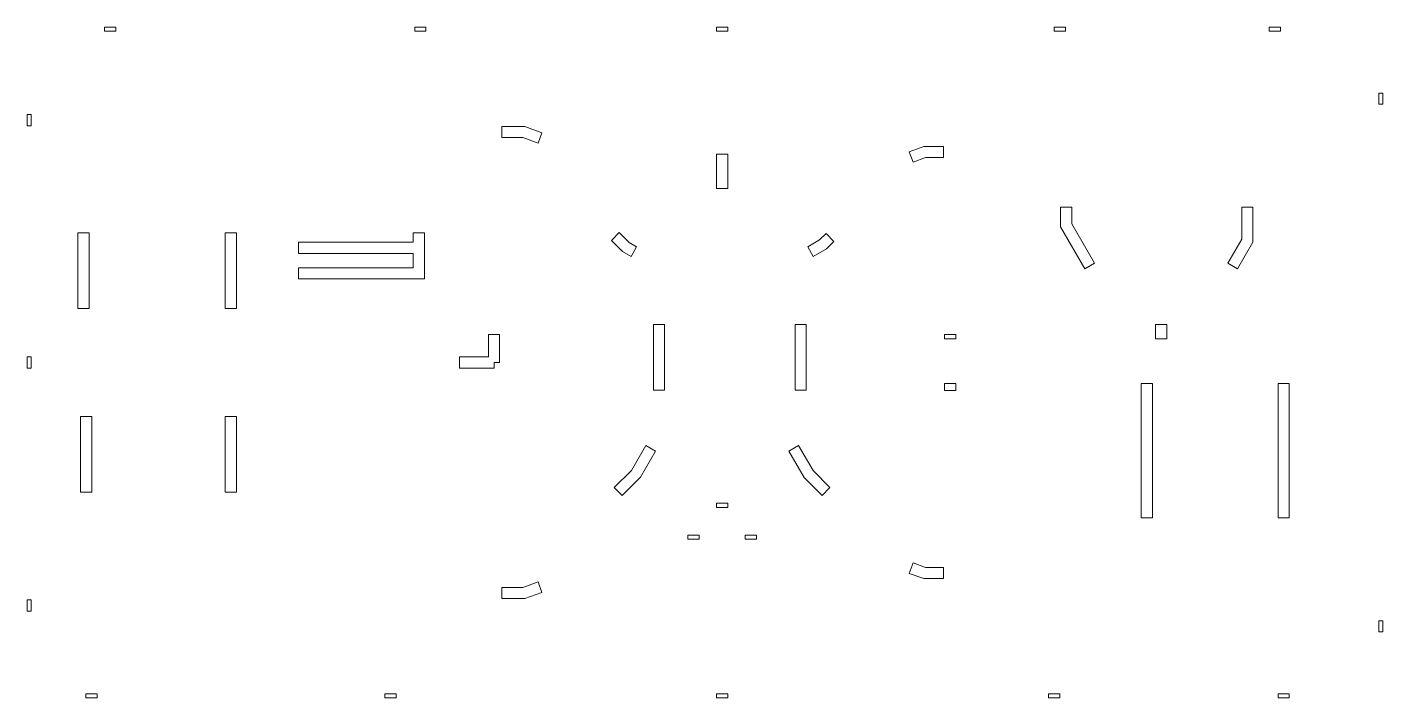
# Paper-space layout 'bridges' of a CAD drawing. Header units: millimetres. Extents: x 10 to 2424, y 11 to 1205.
import ezdxf

# ---------------------------------------------------------------- set-up
doc = ezdxf.new("R2010")
doc.units = ezdxf.units.MM

psp = doc.layouts.new('bridges')

# ---------------------------------------------------------------- linework, layer by layer
at = {"color": 7, "linetype": 'Continuous', "lineweight": 15}
for p, q in [((147.7, 1205.3), (167.7, 1205.3)), ((147.7, 1198), (147.7, 1205.3)), ((167.7, 1198), (147.7, 1198)), ((167.7, 1198), (167.7, 1205.3)), ((699.9, 1198), (699.9, 1205.3)), ((699.9, 1205.3), (719.9, 1205.3)), ((719.9, 1198), (699.9, 1198)), ((719.9, 1198), (719.9, 1205.3)), ((1237.2, 1198), (1237.2, 1205.3)), ((1237.2, 1205.3), (1257.2, 1205.3)), ((1257.2, 1198), (1237.2, 1198)), ((1257.2, 1198), (1257.2, 1205.3)), ((1838.7, 1198), (1838.7, 1205.3)), ((1838.7, 1205.3), (1858.7, 1205.3)), ((1858.7, 1198), (1838.7, 1198)), ((1858.7, 1198), (1858.7, 1205.3)), ((2221.3, 1198), (2221.3, 1205.3)), ((2221.3, 1205.3), (2241.3, 1205.3)), ((2241.3, 1198), (2221.3, 1198)), ((2241.3, 1198), (2241.3, 1205.3)), ((2416.4, 1068), (2416.4, 1088)), ((2416.4, 1088), (2423.7, 1088)), ((2423.7, 1088), (2423.7, 1068)), ((2416.4, 1068), (2423.7, 1068)), ((9.7, 1029.8), (9.7, 1049.8)), ((17.1, 1049.8), (9.7, 1049.8)), ((17.1, 1049.8), (17.1, 1029.8)), ((17.1, 1029.8), (9.7, 1029.8)), ((855.2, 1008.6), (855.2, 1028.6)), ((855.2, 1028.6), (895.8, 1028.6)), ((895.8, 1028.6), (926.4, 1017.4)), ((926.4, 1017.4), (919.5, 998.6)), ((855.2, 1008.6), (892.3, 1008.6)), ((892.3, 1008.6), (919.5, 998.6)), ((1606.1, 993), (1580.4, 983.6)), ((1641.3, 993), (1606.1, 993)), ((1641.3, 993), (1641.3, 973)), ((1237.2, 918.3), (1237.2, 979)), ((1237.2, 979), (1257.2, 979)), ((1257.2, 918.3), (1257.2, 979)), ((1587.2, 964.8), (1580.4, 983.6)), ((1609.6, 973), (1587.2, 964.8)), ((1641.3, 973), (1609.6, 973)), ((1257.2, 918.3), (1237.2, 918.3)), ((1849.6, 849.6), (1849.6, 885)), ((1849.6, 885), (1869.6, 885)), ((1869.6, 855), (1869.6, 885)), ((2172.4, 827.9), (2172.4, 885)), ((2172.4, 885), (2192.4, 885)), ((2192.4, 822.6), (2192.4, 885)), ((1892.8, 774.9), (1849.6, 849.6)), ((1910.1, 784.9), (1869.6, 855)), ((100.1, 839.2), (120.1, 839.2)), ((100.1, 839.2), (100.1, 704.7)), ((120.1, 839.2), (120.1, 704.7)), ((362.4, 839.2), (382.4, 839.2)), ((362.4, 839.2), (362.4, 704.7)), ((382.4, 839.2), (382.4, 704.7)), ((493.1, 802.5), (493.1, 822.5)), ((493.1, 822.5), (697.1, 822.5)), ((697.1, 822.5), (697.1, 839.2)), ((697.1, 839.2), (717.1, 839.2)), ((717.1, 757), (717.1, 839.2)), ((1050, 825.7), (1064.1, 839.8)), ((1069.8, 805.9), (1050, 825.7)), ((1082, 821.9), (1064.1, 839.8)), ((1095, 814.4), (1082, 821.9)), ((1399.6, 814.2), (1420.7, 826.4)), ((1420.7, 826.4), (1432.3, 838)), ((1432.3, 838), (1446.4, 823.8)), ((1432.9, 810.4), (1446.4, 823.8)), ((2147.5, 784.9), (2172.4, 827.9)), ((2164.9, 774.9), (2192.4, 822.6)), ((493.1, 802.5), (697.1, 802.5)), ((697.1, 777), (697.1, 802.5)), ((1085, 797.1), (1069.8, 805.9)), ((1095, 814.4), (1085, 797.1)), ((1409.6, 796.9), (1399.6, 814.2)), ((1409.6, 796.9), (1432.9, 810.4)), ((493.1, 757), (493.1, 777)), ((493.1, 777), (697.1, 777)), ((1910.1, 784.9), (1892.8, 774.9)), ((2164.9, 774.9), (2147.5, 784.9)), ((493.1, 757), (717.1, 757)), ((120.1, 704.7), (100.1, 704.7)), ((382.4, 704.7), (362.4, 704.7)), ((1124.8, 559.1), (1124.8, 676.2)), ((1124.8, 676.2), (1144.8, 676.2)), ((1144.8, 559.1), (1144.8, 676.2)), ((1377.1, 559.1), (1377.1, 676.2)), ((1377.1, 676.2), (1397.1, 676.2)), ((1397.1, 559.1), (1397.1, 676.2)), ((2018.8, 676.2), (2038.8, 676.2)), ((2018.8, 676.2), (2018.8, 650.6)), ((2038.8, 676.2), (2038.8, 650.6)), ((831.1, 618.3), (831.1, 658)), ((831.1, 658), (851.1, 658)), ((851.1, 608.3), (851.1, 658)), ((1643.4, 658), (1663.4, 658)), ((1643.4, 658), (1643.4, 650.6)), ((1663.4, 658), (1663.4, 650.6)), ((1663.4, 650.6), (1643.4, 650.6)), ((2038.8, 650.6), (2018.8, 650.6)), ((9.7, 598.3), (9.7, 618.3)), ((17.1, 618.3), (9.7, 618.3)), ((17.1, 618.3), (17.1, 598.3)), ((779.8, 598.3), (779.8, 618.3)), ((779.8, 618.3), (831.1, 618.3)), ((851.1, 608.3), (841.1, 608.3)), ((841.1, 608.3), (841.1, 598.3)), ((17.1, 598.3), (9.7, 598.3)), ((779.8, 598.3), (841.1, 598.3)), ((1144.8, 559.1), (1124.8, 559.1)), ((1397.1, 559.1), (1377.1, 559.1)), ((1643.4, 571), (1663.4, 571)), ((1643.4, 571), (1643.4, 558.7)), ((1663.4, 558.7), (1643.4, 558.7)), ((1663.4, 571), (1663.4, 558.7)), ((1993.4, 331.7), (1993.4, 571)), ((1993.4, 571), (2013.4, 571)), ((2013.4, 331.7), (2013.4, 571)), ((2237.1, 331.7), (2237.1, 571)), ((2237.1, 571), (2257.1, 571)), ((2257.1, 331.7), (2257.1, 571)), ((104.8, 512), (124.8, 512)), ((104.8, 512), (104.8, 377.5)), ((124.8, 512), (124.8, 377.5)), ((362.4, 512), (382.4, 512)), ((362.4, 512), (362.4, 377.5)), ((382.4, 512), (382.4, 377.5)), ((1111.2, 460.4), (1085.7, 416.3)), ((1111.2, 460.4), (1128.5, 450.4)), ((1366, 450.4), (1383.3, 460.4)), ((1383.3, 460.4), (1409.1, 415.8)), ((1128.5, 450.4), (1101.7, 404)), ((1366, 450.4), (1393.1, 403.5)), ((1085.7, 416.3), (1055.2, 385.7)), ((1409.1, 415.8), (1439.2, 385.6)), ((1101.7, 404), (1069.3, 371.6)), ((1393.1, 403.5), (1425.1, 371.5)), ((124.8, 377.5), (104.8, 377.5)), ((382.4, 377.5), (362.4, 377.5)), ((1069.3, 371.6), (1055.2, 385.7)), ((1439.2, 385.6), (1425.1, 371.5)), ((1237.2, 350.3), (1237.2, 357.7)), ((1237.2, 357.7), (1257.2, 357.7)), ((1257.2, 350.3), (1237.2, 350.3)), ((1257.2, 350.3), (1257.2, 357.7)), ((2013.4, 331.7), (1993.4, 331.7)), ((2257.1, 331.7), (2237.1, 331.7)), ((1186.1, 301), (1206.1, 301)), ((1186.1, 301), (1186.1, 293.7)), ((1206.1, 293.7), (1186.1, 293.7)), ((1206.1, 301), (1206.1, 293.7)), ((1288.4, 301), (1308.4, 301)), ((1288.4, 301), (1288.4, 293.7)), ((1308.4, 293.7), (1288.4, 293.7)), ((1308.4, 301), (1308.4, 293.7)), ((1580.4, 233), (1587.2, 251.8)), ((1609.6, 243.7), (1587.2, 251.8)), ((1641.3, 243.7), (1609.6, 243.7)), ((1641.3, 243.7), (1641.3, 223.7)), ((892.3, 208.1), (919.5, 218)), ((919.5, 218), (926.4, 199.2)), ((1606.1, 223.7), (1580.4, 233)), ((1641.3, 223.7), (1606.1, 223.7)), ((855.2, 188.1), (855.2, 208.1)), ((855.2, 208.1), (892.3, 208.1)), ((895.8, 188.1), (926.4, 199.2)), ((9.7, 165.6), (9.7, 185.6)), ((17.1, 185.6), (9.7, 185.6)), ((17.1, 185.6), (17.1, 165.6)), ((855.2, 188.1), (895.8, 188.1)), ((17.1, 165.6), (9.7, 165.6)), ((2416.4, 128.7), (2416.4, 148.7)), ((2416.4, 148.7), (2423.7, 148.7)), ((2423.7, 148.7), (2423.7, 128.7)), ((2416.4, 128.7), (2423.7, 128.7)), ((114.4, 18.7), (134.4, 18.7)), ((114.4, 18.7), (114.4, 11.3)), ((134.4, 11.3), (114.4, 11.3)), ((134.4, 18.7), (134.4, 11.3)), ((646.9, 18.7), (666.9, 18.7)), ((646.9, 18.7), (646.9, 11.3)), ((666.9, 11.3), (646.9, 11.3)), ((666.9, 18.7), (666.9, 11.3)), ((1237.2, 18.7), (1257.2, 18.7)), ((1237.2, 18.7), (1237.2, 11.3)), ((1257.2, 11.3), (1237.2, 11.3)), ((1257.2, 18.7), (1257.2, 11.3)), ((1828.3, 18.7), (1848.3, 18.7)), ((1828.3, 18.7), (1828.3, 11.3)), ((1848.3, 11.3), (1828.3, 11.3)), ((1848.3, 18.7), (1848.3, 11.3)), ((2237.1, 18.7), (2257.1, 18.7)), ((2237.1, 18.7), (2237.1, 11.3)), ((2257.1, 11.3), (2237.1, 11.3)), ((2257.1, 18.7), (2257.1, 11.3))]:
    psp.add_line(p, q, dxfattribs=at)

doc.saveas('drawing.dxf')
